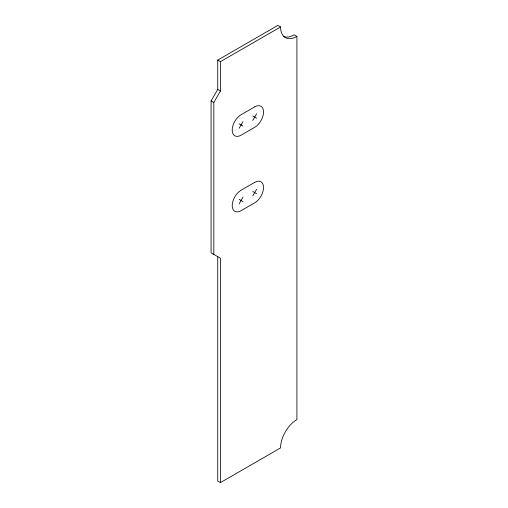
<?xml version="1.0" encoding="UTF-8"?>
<svg xmlns="http://www.w3.org/2000/svg" width="508" height="508" viewBox="0 0 508 508"><rect width="100%" height="100%" fill="white"/><g stroke="black" fill="none" stroke-linecap="round" stroke-linejoin="round"><path stroke-width="0.76" d="M220.459 482.6L220.459 258.235L211.087 252.825L211.087 100.927L217.735 89.414L217.735 60.09L277.838 25.4L280.562 26.975A23.12 13.348 -60 0 0 296.913 36.411L296.913 419.589A23.12 13.348 -60 0 0 280.562 447.904L220.459 482.6L217.735 481.025L217.735 256.667M213.817 254.4L213.817 102.502L220.459 90.983L220.459 61.658L217.735 60.09M239.135 128.308L242.983 121.634M252.755 120.44L256.61 113.767M239.135 203.81L242.983 197.136M252.755 195.942L256.61 189.268M220.459 61.658L280.562 26.975M296.913 36.411L294.183 34.836A23.12 13.348 -60 0 1 283.28 36.322M217.735 89.414L220.459 90.983M252.755 115.989L256.61 118.218M211.087 100.927L213.817 102.502M239.135 123.857L242.983 126.079M252.755 191.497L256.61 193.719M239.135 199.358L242.983 201.581M254.679 106.877L241.059 114.744A12.522 7.233 -60 0 0 232.207 130.08A12.522 7.233 -60 0 0 241.059 135.192L254.679 127.33A12.522 7.233 -60 0 0 263.538 111.995A12.522 7.233 -60 0 0 254.679 106.877M254.679 182.385L241.059 190.246A12.522 7.233 -60 0 0 232.207 205.581A12.522 7.233 -60 0 0 241.059 210.693L254.679 202.832A12.522 7.233 -60 0 0 263.538 187.496A12.522 7.233 -60 0 0 254.679 182.385"/></g></svg>
